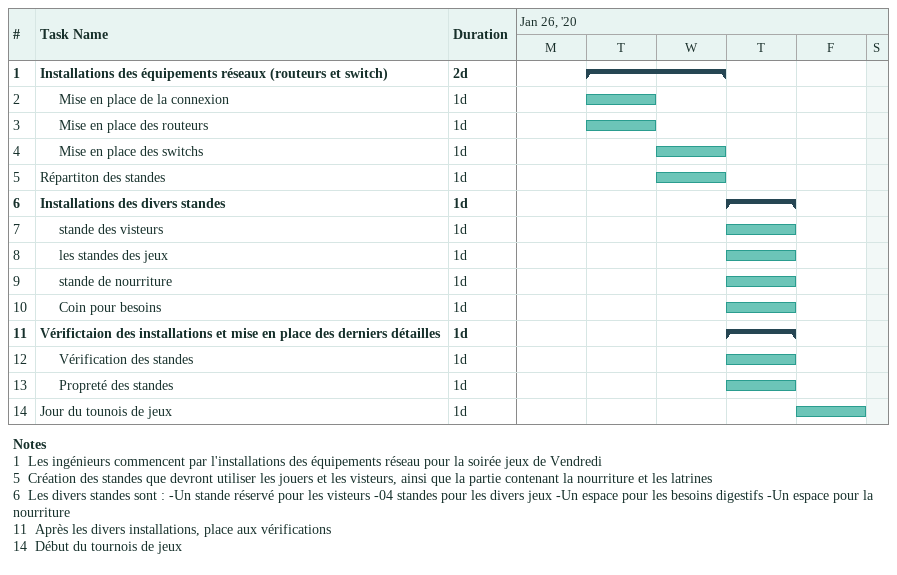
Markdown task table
| ID | Level | Task | Duration | Start | Finish |
|---|---|---|---|---|---|
| 1 | 1 | **Installations des équipements réseaux (routeurs et switch)** | 2d | 2020-01-28 | 2020-01-29 |
| 2 | 2 | Mise en place de la connexion | 1d | 2020-01-28 | 2020-01-28 |
| 3 | 2 | Mise en place des routeurs | 1d | 2020-01-28 | 2020-01-28 |
| 4 | 2 | Mise en place des switchs | 1d | 2020-01-29 | 2020-01-29 |
| 5 | 1 | Répartiton des standes | 1d | 2020-01-29 | 2020-01-29 |
| 6 | 1 | **Installations des divers standes** | 1d | 2020-01-30 | 2020-01-30 |
| 7 | 2 | stande des visteurs | 1d | 2020-01-30 | 2020-01-30 |
| 8 | 2 | les standes des jeux | 1d | 2020-01-30 | 2020-01-30 |
| 9 | 2 | stande de nourriture | 1d | 2020-01-30 | 2020-01-30 |
| 10 | 2 | Coin pour besoins | 1d | 2020-01-30 | 2020-01-30 |
| 11 | 1 | **Vérifictaion des installations et mise en place des derniers détailles** | 1d | 2020-01-30 | 2020-01-30 |
| 12 | 2 | Vérification des standes | 1d | 2020-01-30 | 2020-01-30 |
| 13 | 2 | Propreté des standes | 1d | 2020-01-30 | 2020-01-30 |
| 14 | 1 | Jour du tounois de jeux | 1d | 2020-01-31 | 2020-01-31 |

Notes
- 1: Les ingénieurs commencent par l'installations des équipements réseau pour la soirée jeux de Vendredi
- 5: Création des standes que devront utiliser les jouers et les visteurs, ainsi que la partie contenant la nourriture et les latrines
- 6: Les divers standes sont : -Un stande réservé pour les visteurs -04 standes pour les divers jeux -Un espace pour les besoins digestifs -Un espace pour la nourriture
- 11: Après les divers installations, place aux vérifications
- 14: Début du tournois de jeux
